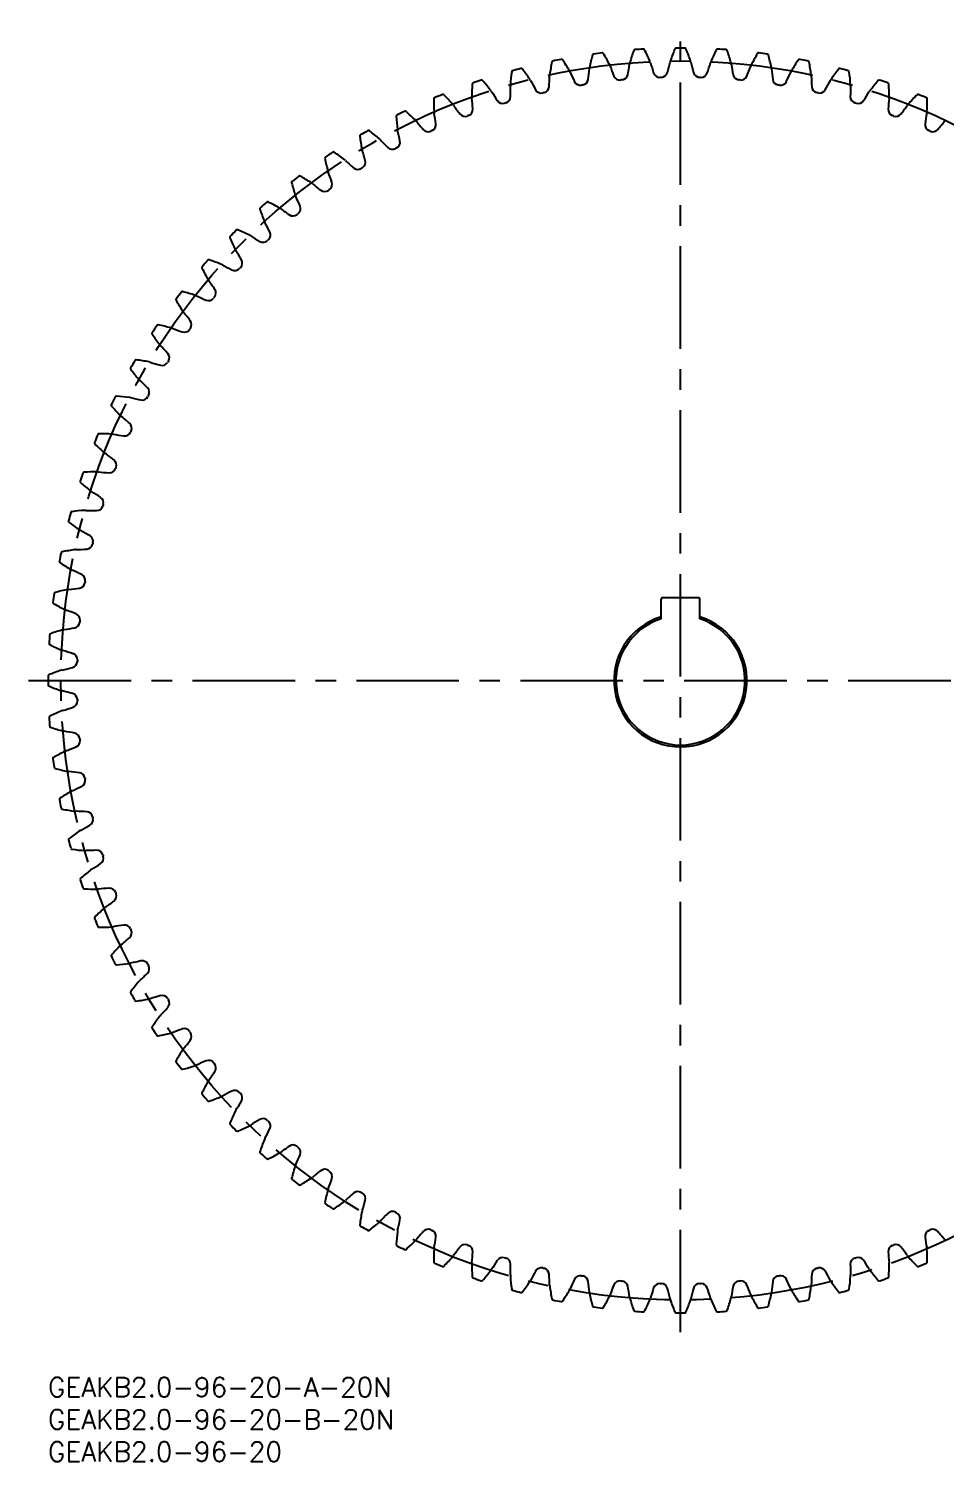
# Model space of a CAD drawing. Extents: x -3 to 293, y -13 to 221.
# Drawn here: x -3 to 139, y -13 to 209 of the extents above; entities that cross this region are included whole.
import ezdxf

# ---------------------------------------------------------------- set-up
doc = ezdxf.new("R2010")
doc.units = 0
doc.header["$LTSCALE"] = 0.5
doc.linetypes.add('CENTER', pattern=[50.8, 31.75, -6.35, 6.35, -6.35])
for name, color, linetype in [('MSM_CENTER', 1, 'CENTER'), ('MSM_CONTINUOUS', 7, 'CONTINUOUS'), ('MSM_PART_NUMBER', 7, 'CONTINUOUS')]:
    doc.layers.add(name, color=color, linetype=linetype)
doc.styles.get("Standard").update_dxf_attribs({"font": 'txt.shx', "height": 3, "bigfont": 'bigfont.shx'})

# ---------------------------------------------------------------- blocks, each defined once
blk = doc.blocks.new('*U2')
at = {"layer": 'MSM_PART_NUMBER'}
blk.add_text('GEAKB2.0-96-20-A-20N', height=3, dxfattribs=at).set_placement((0, -3))
blk = doc.blocks.new('*U3')
at = {"layer": 'MSM_PART_NUMBER'}
blk.add_text('GEAKB2.0-96-20-B-20N', height=3, dxfattribs=at).set_placement((0, -8))
blk = doc.blocks.new('*U4')
at = {"layer": 'MSM_PART_NUMBER'}
blk.add_text('GEAKB2.0-96-20', height=3, dxfattribs=at).set_placement((0, -13))

msp = doc.modelspace()

# ---------------------------------------------------------------- linework, layer by layer
at = {"layer": 'MSM_CENTER'}
for p, q in [((98, 7), (98, 209)), ((-3, 108), (199, 108))]:
    msp.add_line(p, q, dxfattribs=at)
msp.add_circle((98, 108), 96, dxfattribs=at)
at = {"layer": 'MSM_CONTINUOUS'}
for p, q in [((95, 117.54), (95, 120.6)), ((100.8, 120.8), (95.2, 120.8)), ((101, 117.54), (101, 120.6))]:
    msp.add_line(p, q, dxfattribs=at)
for centre, radius, start, end in [((98, 108), 98, 100.8596, 101.6404), ((79.57, 204.05), 0.2, 33.9304, 100.8596), ((115.26, 196.55), 32, 164.8196, 168.4375), ((84.57, 204.87), 0.2, 97.891, 164.8197), ((98, 108), 98, 97.1096, 97.8904), ((85.9, 205.05), 0.2, 30.1804, 97.1096), ((58.41, 189.06), 32, 26.5625, 30.1804), ((121.02, 195.23), 32, 161.0696, 164.6875), ((90.94, 205.54), 0.2, 94.1404, 161.0697), ((98, 108), 98, 93.3596, 94.1404), ((92.27, 205.63), 0.2, 26.4304, 93.3596), ((63.79, 191.48), 32, 22.8125, 26.4304), ((126.67, 193.54), 32, 157.3196, 160.9375), ((97.33, 205.8), 0.2, 90.391, 157.3197), ((98, 108), 98, 89.6096, 90.3904), ((98.67, 205.8), 0.2, 22.6804, 89.6096), ((69.33, 193.54), 32, 19.0625, 22.6804), ((132.21, 191.48), 32, 153.5696, 157.1875), ((103.73, 205.63), 0.2, 86.6404, 153.5696), ((98, 108), 98, 85.8596, 86.6404), ((105.06, 205.54), 0.2, 18.9304, 85.8596), ((74.98, 195.23), 32, 15.3125, 18.9304), ((137.59, 189.06), 32, 149.8196, 153.4375), ((110.1, 205.05), 0.2, 82.8904, 149.8196), ((98, 108), 98, 82.1096, 82.8904), ((111.43, 204.87), 0.2, 15.1804, 82.1096), ((80.74, 196.55), 32, 11.5625, 15.1804), ((116.43, 204.05), 0.2, 79.1404, 146.0696), ((98, 108), 98, 78.3596, 79.1404), ((103.56, 198.04), 32, 172.3196, 175.9375), ((72.04, 202.29), 0.2, 105.391, 172.3197), ((98, 108), 98, 104.6096, 105.3904), ((73.33, 202.64), 0.2, 37.6804, 104.6096), ((48.16, 183.2), 32, 34.0625, 37.6804), ((109.44, 197.49), 32, 168.5696, 172.1875), ((78.27, 203.79), 0.2, 101.641, 168.5697), ((53.19, 186.3), 32, 30.3125, 33.9304), ((79.38, 201.61), 1.66, 23.6047, 30.3126), ((116.09, 217.65), 38.4, 203.6046, 206.0648), ((45.62, 206.02), 38.4, 352.6852, 355.1454), ((85.54, 202.63), 1.66, 168.4374, 175.1453), ((85.54, 202.63), 1.66, 19.8547, 26.5626), ((123.22, 216.23), 38.4, 199.8546, 202.3148), ((52.15, 209.23), 38.4, 348.9352, 351.3954), ((91.76, 203.24), 1.66, 164.6874, 171.3953), ((91.76, 203.24), 1.66, 16.1047, 22.8126), ((130.25, 214.35), 38.4, 196.1046, 198.5648), ((94.79, 202.45), 1, 198.5648, 271.9445), ((95.02, 202.45), 1, 271.8055, 345.1852), ((58.87, 212.02), 38.4, 345.1852, 347.6454), ((98, 203.44), 1.66, 160.9374, 167.6453), ((98, 203.44), 1.66, 12.3547, 19.0626), ((137.13, 212.02), 38.4, 192.3546, 194.8148), ((100.98, 202.45), 1, 194.8148, 268.1945), ((101.21, 202.45), 1, 268.0555, 341.4352), ((65.75, 214.35), 38.4, 341.4352, 343.8954), ((104.24, 203.24), 1.66, 157.1874, 163.8953), ((104.24, 203.24), 1.66, 8.6047, 15.3126), ((143.85, 209.23), 38.4, 188.6046, 191.0648), ((72.78, 216.23), 38.4, 337.6852, 340.1454), ((110.46, 202.63), 1.66, 153.4374, 160.1453), ((110.46, 202.63), 1.66, 4.8547, 11.5626), ((150.38, 206.02), 38.4, 184.8546, 187.3148), ((79.91, 217.65), 38.4, 333.9352, 336.3954), ((116.62, 201.61), 1.66, 149.6874, 156.3953), ((142.81, 186.3), 32, 146.0696, 149.6875), ((117.73, 203.79), 0.2, 11.4304, 78.3596), ((86.56, 197.49), 32, 7.8125, 11.4304), ((147.84, 183.2), 32, 142.3196, 145.9375), ((122.67, 202.64), 0.2, 75.3904, 142.3196), ((98, 108), 98, 74.6096, 75.3904), ((123.96, 202.29), 0.2, 7.6804, 74.6096), ((92.44, 198.04), 32, 4.0625, 7.6804), ((97.66, 198.21), 32, 176.0696, 179.6875), ((65.93, 200.39), 0.2, 109.141, 176.0696), ((98, 108), 98, 108.3596, 109.1404), ((67.2, 200.82), 0.2, 41.4304, 108.3596), ((43.35, 179.78), 32, 37.8125, 41.4304), ((73.3, 200.19), 1.66, 175.9374, 182.6453), ((33.28, 198.34), 38.4, 0.1852, 2.6454), ((73.3, 200.19), 1.66, 27.3547, 34.0626), ((108.88, 218.6), 38.4, 207.3546, 209.8148), ((76.65, 200.06), 1, 283.0555, 356.4352), ((39.33, 202.38), 38.4, 356.4352, 358.8954), ((79.38, 201.61), 1.66, 172.1874, 178.8953), ((82.49, 201.22), 1, 206.0648, 279.4446), ((98, 108), 93.5, 99.3055, 99.4445), ((82.72, 201.26), 1, 279.3055, 352.6852), ((88.62, 202.03), 1, 202.3148, 275.6945), ((98, 108), 93.5, 95.5555, 95.6945), ((88.85, 202.06), 1, 275.5555, 348.9352), ((98, 108), 93.5, 91.8055, 91.9445), ((98, 108), 93.5, 88.0555, 88.1945), ((107.15, 202.06), 1, 191.0648, 264.4445), ((98, 108), 93.5, 84.3055, 84.4445), ((107.38, 202.03), 1, 264.3055, 337.6852), ((113.28, 201.26), 1, 187.3148, 260.6946), ((98, 108), 93.5, 80.5555, 80.6945), ((113.51, 201.22), 1, 260.5555, 333.9352), ((116.62, 201.61), 1.66, 1.1047, 7.8126), ((156.67, 202.38), 38.4, 181.1046, 183.5648), ((119.35, 200.06), 1, 183.5648, 256.9446), ((87.12, 218.6), 38.4, 330.1852, 332.6454), ((122.7, 200.19), 1.66, 145.9374, 152.6453), ((162.72, 198.34), 38.4, 177.3546, 179.8148), ((122.7, 200.19), 1.66, 357.3547, 4.0626), ((152.65, 179.78), 32, 138.5696, 142.1875), ((128.8, 200.82), 0.2, 71.6404, 138.5696), ((98, 108), 98, 70.8596, 71.6404), ((130.07, 200.39), 0.2, 3.9304, 70.8596), ((98.34, 198.21), 32, 0.3125, 3.9304), ((59.96, 198.1), 0.2, 112.891, 179.8196), ((91.76, 198), 32, 179.8196, 183.4375), ((98, 108), 98, 112.1096, 112.8904), ((61.19, 198.61), 0.2, 45.1804, 112.1096), ((38.78, 176.05), 32, 41.5625, 45.1804), ((67.32, 198.38), 1.66, 179.6874, 186.3953), ((27.51, 193.92), 38.4, 3.9352, 6.3954), ((67.32, 198.38), 1.66, 31.1047, 37.8126), ((101.62, 219.08), 38.4, 211.1046, 213.5648), ((70.46, 198.4), 1, 213.5648, 286.9446), ((70.68, 198.46), 1, 286.8055, 0.1852), ((76.43, 200.01), 1, 209.8148, 283.1946), ((98, 108), 93.5, 103.0555, 103.1945), ((98, 108), 93.5, 76.8055, 76.9445), ((119.57, 200.01), 1, 256.8055, 330.1852), ((125.32, 198.46), 1, 179.8148, 253.1945), ((125.54, 198.4), 1, 253.0555, 326.4352), ((94.38, 219.08), 38.4, 326.4352, 328.8954), ((128.68, 198.38), 1.66, 142.1874, 148.8953), ((168.49, 193.92), 38.4, 173.6046, 176.0648), ((128.68, 198.38), 1.66, 353.6047, 0.3126), ((157.22, 176.05), 32, 134.8196, 138.4375), ((134.81, 198.61), 0.2, 67.8904, 134.8196), ((98, 108), 98, 67.1096, 67.8904), ((136.04, 198.1), 0.2, 0.1804, 67.1096), ((104.24, 198), 32, 356.5625, 0.1804), ((54.15, 195.42), 0.2, 116.641, 183.5696), ((85.89, 197.4), 32, 183.5696, 187.1875), ((98, 108), 98, 115.8596, 116.6404), ((55.34, 196.01), 0.2, 48.9304, 115.8596), ((34.45, 172.03), 32, 45.3125, 48.9304), ((61.48, 196.18), 1.66, 183.4374, 190.1453), ((22.04, 189.12), 38.4, 7.6852, 10.1454), ((61.48, 196.18), 1.66, 34.8547, 41.5626), ((94.35, 219.07), 38.4, 214.8546, 217.3148), ((64.61, 196.4), 1, 217.3148, 290.6945), ((98, 108), 93.5, 110.5555, 110.6945), ((64.82, 196.48), 1, 290.5555, 3.9352), ((98, 108), 93.5, 106.8055, 106.9445), ((98, 108), 93.5, 73.0555, 73.1945), ((131.18, 196.48), 1, 176.0648, 249.4445), ((98, 108), 93.5, 69.3055, 69.4445), ((131.39, 196.4), 1, 249.3055, 322.6852), ((101.65, 219.07), 38.4, 322.6852, 325.1454), ((134.52, 196.18), 1.66, 138.4374, 145.1453), ((173.96, 189.12), 38.4, 169.8546, 172.3148), ((134.52, 196.18), 1.66, 349.8547, 356.5626), ((98, 108), 98, 119.6096, 120.3904), ((49.68, 193.03), 0.2, 52.6804, 119.6096), ((30.4, 167.74), 32, 49.0625, 52.6804), ((55.79, 193.6), 1.66, 187.1874, 193.8953), ((16.9, 183.98), 38.4, 11.4352, 13.8954), ((55.79, 193.6), 1.66, 38.6047, 45.3126), ((87.09, 218.6), 38.4, 218.6046, 221.0648), ((58.89, 194.03), 1, 221.0648, 294.4444), ((98, 108), 93.5, 114.3055, 114.4445), ((59.1, 194.12), 1, 294.3055, 7.6852), ((136.9, 194.12), 1, 172.3148, 245.6945), ((98, 108), 93.5, 65.5555, 65.6945), ((137.11, 194.03), 1, 245.5555, 318.9352), ((108.91, 218.6), 38.4, 318.9352, 321.3954), ((140.21, 193.6), 1.66, 134.6874, 141.3953), ((48.52, 192.36), 0.2, 120.391, 187.3196), ((80.06, 196.41), 32, 187.3196, 190.9375), ((50.28, 190.66), 1.66, 42.3547, 49.0626), ((79.88, 217.65), 38.4, 222.3546, 224.8148), ((53.55, 191.4), 1, 298.0555, 11.4352), ((43.11, 188.95), 0.2, 124.1404, 191.0696), ((74.32, 195.05), 32, 191.0696, 194.6875), ((98, 108), 98, 123.3596, 124.1404), ((44.22, 189.69), 0.2, 56.4304, 123.3596), ((26.64, 163.19), 32, 52.8125, 56.4304), ((50.28, 190.66), 1.66, 190.9374, 197.6453), ((12.1, 178.51), 38.4, 15.1852, 17.6454), ((53.35, 191.29), 1, 224.8148, 298.1945), ((98, 108), 93.5, 118.0555, 118.1945), ((44.97, 187.36), 1.66, 194.6874, 201.3953), ((7.67, 172.74), 38.4, 18.9352, 21.3954), ((44.97, 187.36), 1.66, 46.1047, 52.8126), ((72.75, 216.23), 38.4, 226.1046, 228.5648), ((48, 188.19), 1, 228.5648, 301.9445), ((98, 108), 93.5, 121.8055, 121.9445), ((48.19, 188.31), 1, 301.8055, 15.1852), ((37.94, 185.18), 0.2, 127.8904, 194.8196), ((68.68, 193.32), 32, 194.8196, 198.4375), ((98, 108), 98, 127.1096, 127.8904), ((38.99, 185.99), 0.2, 60.1804, 127.1096), ((23.18, 158.4), 32, 56.5625, 60.1804), ((39.9, 183.72), 1.66, 49.8547, 56.5626), ((65.73, 214.34), 38.4, 229.8546, 232.3148), ((43.05, 184.88), 1, 305.5555, 18.9352), ((98, 108), 98, 130.8596, 131.6404), ((34.02, 181.97), 0.2, 63.9304, 130.8596), ((20.04, 153.4), 32, 60.3125, 63.9304), ((39.9, 183.72), 1.66, 198.4374, 205.1453), ((3.63, 166.7), 38.4, 22.6852, 25.1454), ((42.86, 184.75), 1, 232.3148, 305.6946), ((98, 108), 93.5, 125.5555, 125.6945), ((33.02, 181.09), 0.2, 131.6404, 198.5697), ((63.16, 191.22), 32, 198.5696, 202.1875), ((35.07, 179.76), 1.66, 53.6047, 60.3126), ((58.84, 212.01), 38.4, 233.6046, 236.0648), ((37.96, 180.98), 1, 236.0648, 309.4444), ((98, 108), 93.5, 129.3055, 129.4445), ((38.14, 181.12), 1, 309.3055, 22.6852), ((98, 108), 98, 134.6096, 135.3904), ((29.32, 177.62), 0.2, 67.6804, 134.6096), ((17.24, 148.21), 32, 64.0625, 67.6804), ((35.07, 179.76), 1.66, 202.1874, 208.8953), ((-0.01, 160.4), 38.4, 26.4352, 28.8954), ((28.38, 176.68), 0.2, 135.3904, 202.3197), ((57.79, 188.76), 32, 202.3196, 205.9375), ((30.51, 175.49), 1.66, 57.3547, 64.0626), ((52.12, 209.22), 38.4, 237.3546, 239.8148), ((33.32, 176.89), 1, 239.8148, 313.1945), ((98, 108), 93.5, 133.0555, 133.1945), ((33.48, 177.05), 1, 313.0555, 26.4352), ((24.91, 172.98), 0.2, 71.4304, 138.3596), ((14.78, 142.84), 32, 67.8125, 71.4304), ((30.51, 175.49), 1.66, 205.9374, 212.6453), ((-3.22, 153.88), 38.4, 30.1852, 32.6454), ((29.11, 172.68), 1, 316.8055, 30.1852), ((24.03, 171.98), 0.2, 139.1404, 206.0697), ((52.6, 185.96), 32, 206.0696, 209.6875), ((98, 108), 98, 138.3596, 139.1404), ((26.24, 170.93), 1.66, 61.1047, 67.8126), ((45.6, 206.01), 38.4, 241.1046, 243.5648), ((28.95, 172.52), 1, 243.5648, 316.9444), ((98, 108), 93.5, 136.8055, 136.9445), ((26.24, 170.93), 1.66, 209.6874, 216.3953), ((-6.01, 147.16), 38.4, 33.9352, 36.3954), ((20.01, 167.01), 0.2, 142.8904, 209.8197), ((47.6, 182.82), 32, 209.8196, 213.4375), ((98, 108), 98, 142.1096, 142.8904), ((20.82, 168.06), 0.2, 75.1804, 142.1096), ((12.68, 137.32), 32, 71.5625, 75.1804), ((22.28, 166.1), 1.66, 64.8547, 71.5626), ((39.3, 202.37), 38.4, 244.8546, 247.3148), ((24.88, 167.86), 1, 247.3148, 320.6945), ((98, 108), 93.5, 140.5555, 140.6945), ((25.02, 168.04), 1, 320.5555, 33.9352), ((22.28, 166.1), 1.66, 213.4374, 220.1453), ((-8.34, 140.27), 38.4, 37.6852, 40.1454), ((98, 108), 98, 145.8596, 146.6404), ((17.05, 162.89), 0.2, 78.9304, 145.8596), ((10.95, 131.68), 32, 75.3125, 78.9304), ((18.64, 161.03), 1.66, 68.6047, 75.3126), ((33.26, 198.33), 38.4, 248.6046, 251.0648), ((21.12, 162.95), 1, 251.0648, 324.4445), ((98, 108), 93.5, 144.3055, 144.4445), ((21.25, 163.14), 1, 324.3055, 37.6852), ((16.31, 161.78), 0.2, 146.6404, 213.5697), ((42.81, 179.36), 32, 213.5696, 217.1875), ((18.64, 161.03), 1.66, 217.1874, 223.8953), ((-10.23, 133.25), 38.4, 41.4352, 43.8954), ((13.64, 157.48), 0.2, 82.6804, 149.6096), ((9.59, 125.94), 32, 79.0625, 82.6804), ((17.81, 158), 1, 328.0555, 41.4352), ((12.97, 156.32), 0.2, 150.3904, 217.3197), ((98, 108), 98, 149.6096, 150.3904), ((38.26, 175.6), 32, 217.3196, 220.9375), ((15.34, 155.72), 1.66, 72.3547, 79.0626), ((27.49, 193.9), 38.4, 252.3546, 254.8148), ((17.69, 157.81), 1, 254.8148, 328.1945), ((98, 108), 93.5, 148.0555, 148.1945), ((15.34, 155.72), 1.66, 220.9374, 227.6453), ((-11.65, 126.12), 38.4, 45.1852, 47.6454), ((14.71, 152.65), 1, 331.8055, 45.1852), ((98, 108), 98, 153.3596, 154.1404), ((10.58, 151.85), 0.2, 86.4304, 153.3596), ((8.6, 120.11), 32, 82.8125, 86.4304), ((12.4, 150.21), 1.66, 76.1047, 82.8126), ((22.02, 189.1), 38.4, 256.1046, 258.5648), ((14.6, 152.45), 1, 258.5648, 331.9445), ((98, 108), 93.5, 151.8055, 151.9445), ((9.99, 150.66), 0.2, 154.1404, 221.0697), ((33.97, 171.55), 32, 221.0696, 224.6875), ((12.4, 150.21), 1.66, 224.6874, 231.3953), ((-12.6, 118.91), 38.4, 48.9352, 51.3954), ((11.97, 147.11), 1, 335.5555, 48.9352), ((98, 108), 93.5, 155.5555, 155.6945), ((7.39, 144.81), 0.2, 157.8904, 224.8197), ((98, 108), 98, 157.1096, 157.8904), ((29.95, 167.22), 32, 224.8196, 228.4375), ((7.9, 146.04), 0.2, 90.1804, 157.1096), ((8, 114.24), 32, 86.5625, 90.1804), ((9.82, 144.52), 1.66, 79.8547, 86.5626), ((16.88, 183.96), 38.4, 259.8546, 262.3148), ((11.88, 146.9), 1, 262.3148, 335.6945), ((9.82, 144.52), 1.66, 228.4374, 235.1453), ((-13.07, 111.65), 38.4, 52.6852, 55.1454), ((9.6, 141.39), 1, 339.3055, 52.6852), ((98, 108), 98, 160.8596, 161.6404), ((5.61, 140.07), 0.2, 93.9304, 160.8596), ((7.79, 108.34), 32, 90.3125, 93.9304), ((7.62, 138.68), 1.66, 83.6047, 90.3126), ((12.08, 178.49), 38.4, 263.6046, 266.0648), ((9.52, 141.18), 1, 266.0648, 339.4445), ((98, 108), 93.5, 159.3055, 159.4445), ((5.18, 138.8), 0.2, 161.6404, 228.5697), ((26.22, 162.65), 32, 228.5696, 232.1875), ((7.62, 138.68), 1.66, 232.1874, 238.8953), ((-13.08, 104.38), 38.4, 56.4352, 58.8954), ((7.6, 135.54), 1, 343.0555, 56.4352), ((98, 108), 98, 164.6096, 165.3904), ((3.71, 133.96), 0.2, 97.6804, 164.6096), ((7.96, 102.44), 32, 94.0625, 97.6804), ((5.81, 132.7), 1.66, 87.3547, 94.0626), ((7.66, 172.72), 38.4, 267.3546, 269.8148), ((7.54, 135.32), 1, 269.8148, 343.1945), ((98, 108), 93.5, 163.0555, 163.1945), ((3.36, 132.67), 0.2, 165.3904, 232.3197), ((22.8, 157.84), 32, 232.3196, 235.9375), ((5.81, 132.7), 1.66, 235.9374, 242.6453), ((-12.6, 97.12), 38.4, 60.1852, 62.6454), ((5.94, 129.35), 1, 273.5648, 346.9445), ((5.99, 129.57), 1, 346.8055, 60.1852), ((98, 108), 93.5, 166.8055, 166.9445), ((98, 108), 98, 168.3596, 169.1404), ((2.21, 127.73), 0.2, 101.4304, 168.3596), ((8.51, 96.56), 32, 97.8125, 101.4304), ((4.39, 126.62), 1.66, 91.1047, 97.8126), ((3.62, 166.67), 38.4, 271.1046, 273.5648), ((1.95, 126.43), 0.2, 169.1404, 236.0697), ((19.7, 152.81), 32, 236.0696, 239.6875), ((4.39, 126.62), 1.66, 239.6874, 246.3953), ((-11.65, 89.91), 38.4, 63.9352, 66.3954), ((4.78, 123.51), 1, 350.5555, 63.9352), ((3.37, 120.46), 1.66, 94.8547, 101.5626), ((-0.02, 160.38), 38.4, 274.8546, 277.3148), ((4.74, 123.28), 1, 277.3148, 350.6945), ((98, 108), 93.5, 170.5555, 170.6945), ((98, 108), 98, 172.1096, 172.8904), ((0.95, 120.1), 0.2, 172.8904, 239.8197), ((16.94, 147.59), 32, 239.8196, 243.4375), ((1.13, 121.43), 0.2, 105.1804, 172.1096), ((9.45, 90.74), 32, 101.5625, 105.1804), ((95.2, 120.6), 0.2, 90, 180), ((100.8, 120.6), 0.2, 0, 90), ((3.37, 120.46), 1.66, 243.4374, 250.1453), ((-10.23, 82.78), 38.4, 67.6852, 70.1454), ((3.97, 117.38), 1, 354.3055, 67.6852), ((98, 108), 10.3, 106.9335, 73.0665), ((10.77, 84.98), 32, 105.3125, 108.9304), ((2.76, 114.24), 1.66, 98.6047, 105.3126), ((-3.23, 153.85), 38.4, 278.6046, 281.0648), ((3.94, 117.15), 1, 281.0648, 354.4445), ((98, 108), 93.5, 174.3055, 174.4445), ((98, 108), 10, 107.4576, 72.5424), ((98, 108), 98, 175.8596, 176.6404), ((0.37, 113.73), 0.2, 176.6404, 243.5697), ((0.46, 115.06), 0.2, 108.9304, 175.8596), ((14.52, 142.21), 32, 243.5696, 247.1875), ((2.76, 114.24), 1.66, 247.1874, 253.8953), ((-8.35, 75.75), 38.4, 71.4352, 73.8954), ((3.55, 111.21), 1, 358.0555, 71.4352), ((98, 108), 93.5, 178.0555, 178.1945), ((0.2, 108.67), 0.2, 112.6804, 179.6096), ((12.46, 79.33), 32, 109.0625, 112.6804), ((2.56, 108), 1.66, 102.3547, 109.0626), ((-6.02, 147.13), 38.4, 282.3546, 284.8148), ((3.55, 110.98), 1, 284.8148, 358.1945), ((98, 108), 98, 179.6096, 180.3904), ((0.2, 107.33), 0.2, 180.3904, 247.3197), ((12.46, 136.67), 32, 247.3196, 250.9375), ((2.56, 108), 1.66, 250.9374, 257.6453), ((-6.02, 68.87), 38.4, 75.1852, 77.6454), ((3.55, 105.02), 1, 1.8055, 75.1852), ((3.55, 104.79), 1, 288.5648, 1.9445), ((98, 108), 93.5, 181.8055, 181.9445), ((0.37, 102.27), 0.2, 116.4304, 183.3596), ((98, 108), 98, 183.3596, 184.1404), ((14.52, 73.79), 32, 112.8125, 116.4304), ((2.76, 101.76), 1.66, 106.1047, 112.8126), ((-8.35, 140.25), 38.4, 286.1046, 288.5648), ((0.46, 100.94), 0.2, 184.1404, 251.0697), ((10.77, 131.02), 32, 251.0696, 254.6875), ((2.76, 101.76), 1.66, 254.6874, 261.3953), ((-3.23, 62.15), 38.4, 78.9352, 81.3954), ((-10.23, 133.22), 38.4, 289.8546, 292.3148), ((3.94, 98.85), 1, 5.5555, 78.9352), ((3.97, 98.62), 1, 292.3148, 5.6945), ((98, 108), 93.5, 185.5555, 185.6945), ((0.95, 95.9), 0.2, 120.1804, 187.1096), ((98, 108), 98, 187.1096, 187.8904), ((16.94, 68.41), 32, 116.5625, 120.1804), ((3.37, 95.54), 1.66, 109.8547, 116.5626), ((1.13, 94.57), 0.2, 187.8904, 254.8197), ((9.45, 125.26), 32, 254.8196, 258.4375), ((3.37, 95.54), 1.66, 258.4374, 265.1453), ((-0.02, 55.62), 38.4, 82.6852, 85.1454), ((4.74, 92.72), 1, 9.3055, 82.6852), ((-11.65, 126.09), 38.4, 293.6046, 296.0648), ((4.78, 92.49), 1, 296.0648, 9.4445), ((98, 108), 93.5, 189.3055, 189.4445), ((1.95, 89.57), 0.2, 123.9304, 190.8596), ((98, 108), 98, 190.8596, 191.6404), ((19.7, 63.19), 32, 120.3125, 123.9304), ((4.39, 89.38), 1.66, 113.6047, 120.3126), ((2.21, 88.27), 0.2, 191.641, 258.5697), ((8.51, 119.44), 32, 258.5696, 262.1875), ((4.39, 89.38), 1.66, 262.1874, 268.8953), ((3.62, 49.33), 38.4, 86.4352, 88.8954), ((5.94, 86.65), 1, 13.0555, 86.4352), ((5.99, 86.43), 1, 299.8148, 13.1945), ((98, 108), 93.5, 193.0555, 193.1945), ((22.8, 58.16), 32, 124.0625, 127.6804), ((5.81, 83.3), 1.66, 117.3547, 124.0626), ((-12.6, 118.88), 38.4, 297.3546, 299.8148), ((3.36, 83.33), 0.2, 127.6804, 194.6096), ((98, 108), 98, 194.6096, 195.3904), ((3.71, 82.04), 0.2, 195.391, 262.3197), ((7.96, 113.56), 32, 262.3196, 265.9375), ((5.81, 83.3), 1.66, 265.9374, 272.6453), ((7.66, 43.28), 38.4, 90.1852, 92.6454), ((7.54, 80.68), 1, 16.8055, 90.1852), ((7.6, 80.46), 1, 303.5648, 16.9445), ((98, 108), 93.5, 196.8055, 196.9445), ((26.22, 53.35), 32, 127.8125, 131.4304), ((7.62, 77.32), 1.66, 121.1047, 127.8126), ((-13.08, 111.62), 38.4, 301.1046, 303.5648), ((5.18, 77.2), 0.2, 131.4304, 198.3596), ((98, 108), 98, 198.3596, 199.1404), ((5.61, 75.93), 0.2, 199.141, 266.0697), ((7.79, 107.66), 32, 266.0696, 269.6875), ((7.62, 77.32), 1.66, 269.6874, 276.3953), ((12.08, 37.51), 38.4, 93.9352, 96.3954), ((9.52, 74.82), 1, 20.5555, 93.9352), ((-13.07, 104.35), 38.4, 304.8546, 307.3148), ((9.6, 74.61), 1, 307.3148, 20.6945), ((98, 108), 93.5, 200.5555, 200.6945), ((7.39, 71.19), 0.2, 135.1804, 202.1096), ((98, 108), 98, 202.1096, 202.8904), ((29.95, 48.78), 32, 131.5625, 135.1804), ((9.82, 71.48), 1.66, 124.8547, 131.5626), ((7.9, 69.96), 0.2, 202.891, 269.8197), ((8, 101.76), 32, 269.8196, 273.4375), ((9.82, 71.48), 1.66, 273.4374, 280.1453), ((16.88, 32.04), 38.4, 97.6852, 100.1454), ((11.88, 69.1), 1, 24.3055, 97.6852), ((11.97, 68.89), 1, 311.0648, 24.4445), ((98, 108), 93.5, 204.3055, 204.4445), ((33.97, 44.45), 32, 135.3125, 138.9304), ((12.4, 65.79), 1.66, 128.6047, 135.3126), ((-12.6, 97.09), 38.4, 308.6046, 311.0648), ((9.99, 65.34), 0.2, 138.9304, 205.8596), ((98, 108), 98, 205.8596, 206.6404), ((22.02, 26.9), 38.4, 101.4352, 103.8954), ((14.6, 63.55), 1, 28.0555, 101.4352), ((10.58, 64.15), 0.2, 206.641, 273.5697), ((8.6, 95.89), 32, 273.5696, 277.1875), ((12.4, 65.79), 1.66, 277.1874, 283.8953), ((-11.65, 89.88), 38.4, 312.3546, 314.8148), ((14.71, 63.35), 1, 314.8148, 28.1945), ((98, 108), 93.5, 208.0555, 208.1945), ((38.26, 40.4), 32, 139.0625, 142.6804), ((15.34, 60.28), 1.66, 132.3547, 139.0626), ((12.97, 59.68), 0.2, 142.6804, 209.6096), ((98, 108), 98, 209.6096, 210.3904), ((13.64, 58.52), 0.2, 210.391, 277.3197), ((9.59, 90.06), 32, 277.3196, 280.9375), ((15.34, 60.28), 1.66, 280.9374, 287.6453), ((27.49, 22.1), 38.4, 105.1852, 107.6454), ((17.69, 58.19), 1, 31.8055, 105.1852), ((98, 108), 93.5, 211.8055, 211.9445), ((17.81, 58), 1, 318.5648, 31.9445), ((42.81, 36.64), 32, 142.8125, 146.4304), ((18.64, 54.97), 1.66, 136.1047, 142.8126), ((-10.23, 82.75), 38.4, 316.1046, 318.5648), ((16.31, 54.22), 0.2, 146.4304, 213.3596), ((98, 108), 98, 213.3596, 214.1404), ((10.95, 84.32), 32, 281.0696, 284.6875), ((18.64, 54.97), 1.66, 284.6874, 291.3953), ((33.26, 17.67), 38.4, 108.9352, 111.3954), ((21.12, 53.05), 1, 35.5555, 108.9352), ((98, 108), 93.5, 215.5555, 215.6945), ((21.25, 52.86), 1, 322.3148, 35.6945), ((17.05, 53.11), 0.2, 214.1404, 281.0697), ((-8.34, 75.73), 38.4, 319.8546, 322.3148), ((20.01, 48.99), 0.2, 150.1804, 217.1096), ((47.6, 33.18), 32, 146.5625, 150.1804), ((98, 108), 98, 217.1096, 217.8904), ((22.28, 49.9), 1.66, 139.8547, 146.5626), ((39.3, 13.63), 38.4, 112.6852, 115.1454), ((24.88, 48.14), 1, 39.3055, 112.6852), ((20.82, 47.94), 0.2, 217.891, 284.8197), ((12.68, 78.68), 32, 284.8196, 288.4375), ((22.28, 49.9), 1.66, 288.4374, 295.1453), ((-6.01, 68.84), 38.4, 323.6046, 326.0648), ((98, 108), 93.5, 219.3055, 219.4445), ((25.02, 47.96), 1, 326.0648, 39.4445), ((52.6, 30.04), 32, 150.3125, 153.9304), ((26.24, 45.07), 1.66, 143.6047, 150.3126), ((28.95, 43.48), 1, 43.0555, 116.4352), ((24.03, 44.02), 0.2, 153.9304, 220.8596), ((98, 108), 98, 220.8596, 221.6404), ((24.91, 43.02), 0.2, 221.641, 288.5697), ((14.78, 73.16), 32, 288.5696, 292.1875), ((26.24, 45.07), 1.66, 292.1874, 298.8953), ((45.6, 9.99), 38.4, 116.4352, 118.8954), ((-3.22, 62.12), 38.4, 327.3546, 329.8148), ((98, 108), 93.5, 223.0555, 223.1945), ((29.11, 43.32), 1, 329.8148, 43.1945), ((57.79, 27.24), 32, 154.0625, 157.6804), ((30.51, 40.51), 1.66, 147.3547, 154.0626), ((52.12, 6.78), 38.4, 120.1852, 122.6454), ((33.32, 39.11), 1, 46.8055, 120.1852), ((28.38, 39.32), 0.2, 157.6804, 224.6096), ((98, 108), 98, 224.6096, 225.3904), ((29.32, 38.38), 0.2, 225.3904, 292.3197), ((17.24, 67.79), 32, 292.3196, 295.9375), ((30.51, 40.51), 1.66, 295.9374, 302.6453), ((-0.01, 55.6), 38.4, 331.1046, 333.5648), ((98, 108), 93.5, 226.8055, 226.9445), ((33.48, 38.95), 1, 333.5648, 46.9445), ((63.16, 24.78), 32, 157.8125, 161.4304), ((35.07, 36.24), 1.66, 151.1047, 157.8126), ((58.84, 3.99), 38.4, 123.9352, 126.3954), ((37.96, 35.02), 1, 50.5555, 123.9352), ((98, 108), 93.5, 230.5555, 230.6945), ((38.14, 34.88), 1, 337.3148, 50.6945), ((33.02, 34.91), 0.2, 161.4304, 228.3596), ((98, 108), 98, 228.3596, 229.1404), ((34.02, 34.03), 0.2, 229.1404, 296.0697), ((20.04, 62.6), 32, 296.0696, 299.6875), ((35.07, 36.24), 1.66, 299.6874, 306.3953), ((3.63, 49.3), 38.4, 334.8546, 337.3148), ((68.68, 22.68), 32, 161.5625, 165.1804), ((39.9, 32.28), 1.66, 154.8547, 161.5626), ((65.73, 1.66), 38.4, 127.6852, 130.1454), ((42.86, 31.25), 1, 54.3055, 127.6852), ((98, 108), 93.5, 234.3055, 234.4445), ((43.05, 31.12), 1, 341.0648, 54.4445), ((37.94, 30.82), 0.2, 165.1804, 232.1096), ((98, 108), 98, 232.1096, 232.8904), ((38.99, 30.01), 0.2, 232.8904, 299.8197), ((23.18, 57.6), 32, 299.8196, 303.4375), ((39.9, 32.28), 1.66, 303.4374, 310.1453), ((74.32, 20.95), 32, 165.3125, 168.9304), ((44.97, 28.64), 1.66, 158.6047, 165.3126), ((7.67, 43.26), 38.4, 338.6046, 341.0648), ((43.11, 27.05), 0.2, 168.9304, 235.8596), ((98, 108), 98, 235.8596, 236.6404), ((26.64, 52.81), 32, 303.5696, 307.1875), ((44.97, 28.64), 1.66, 307.1874, 313.8953), ((72.75, -0.23), 38.4, 131.4352, 133.8954), ((48, 27.81), 1, 58.0555, 131.4352), ((98, 108), 93.5, 238.0555, 238.1945), ((12.1, 37.49), 38.4, 342.3546, 344.8148), ((48.19, 27.69), 1, 344.8148, 58.1945), ((44.22, 26.31), 0.2, 236.6404, 303.5697), ((80.06, 19.59), 32, 169.0625, 172.6804), ((50.28, 25.34), 1.66, 162.3547, 169.0626), ((79.88, -1.65), 38.4, 135.1852, 137.6454), ((53.35, 24.71), 1, 61.8055, 135.1852), ((98, 108), 93.5, 241.8055, 241.9445), ((53.55, 24.6), 1, 348.5648, 61.9445), ((48.52, 23.64), 0.2, 172.6804, 239.6096), ((98, 108), 98, 239.6096, 240.3904), ((49.68, 22.97), 0.2, 240.391, 307.3197), ((30.4, 48.26), 32, 307.3196, 310.9375), ((50.28, 25.34), 1.66, 310.9374, 317.6453), ((85.89, 18.6), 32, 172.8125, 176.4304), ((55.79, 22.4), 1.66, 166.1047, 172.8126), ((16.9, 32.02), 38.4, 346.1046, 348.5648), ((87.09, -2.6), 38.4, 138.9352, 141.3954), ((58.89, 21.97), 1, 65.5555, 138.9352), ((98, 108), 93.5, 245.5555, 245.6945), ((59.1, 21.88), 1, 352.3148, 65.6945), ((136.9, 21.88), 1, 114.3055, 187.6852), ((98, 108), 93.5, 294.3055, 294.4445), ((137.11, 21.97), 1, 41.0648, 114.4445), ((108.91, -2.6), 38.4, 38.6046, 41.0648), ((54.15, 20.58), 0.2, 176.4304, 243.3596), ((98, 108), 98, 243.3596, 244.1404), ((34.45, 43.97), 32, 311.0696, 314.6875), ((55.79, 22.4), 1.66, 314.6874, 321.3953), ((61.48, 19.82), 1.66, 169.8547, 176.5626), ((22.04, 26.88), 38.4, 349.8546, 352.3148), ((94.35, -3.07), 38.4, 142.6852, 145.1454), ((64.61, 19.6), 1, 69.3055, 142.6852), ((98, 108), 93.5, 249.3055, 249.4445), ((64.82, 19.52), 1, 356.0648, 69.4445), ((131.18, 19.52), 1, 110.5555, 183.9352), ((98, 108), 93.5, 290.5555, 290.6945), ((131.39, 19.6), 1, 37.3148, 110.6945), ((101.65, -3.07), 38.4, 34.8546, 37.3148), ((173.96, 26.88), 38.4, 187.6852, 190.1454), ((134.52, 19.82), 1.66, 3.4374, 10.1453), ((140.21, 22.4), 1.66, 218.6047, 225.3126), ((55.34, 19.99), 0.2, 244.1404, 311.0697), ((91.76, 18), 32, 176.5625, 180.1804), ((59.96, 17.9), 0.2, 180.1804, 247.1096), ((38.78, 39.95), 32, 314.8196, 318.4375), ((61.48, 19.82), 1.66, 318.4374, 325.1453), ((67.32, 17.62), 1.66, 173.6047, 180.3126), ((27.51, 22.08), 38.4, 353.6046, 356.0648), ((101.62, -3.08), 38.4, 146.4352, 148.8954), ((70.46, 17.6), 1, 73.0555, 146.4352), ((98, 108), 93.5, 253.0555, 253.1945), ((70.68, 17.54), 1, 359.8148, 73.1945), ((125.32, 17.54), 1, 106.8055, 180.1852), ((98, 108), 93.5, 286.8055, 286.9445), ((125.54, 17.6), 1, 33.5648, 106.9445), ((94.38, -3.08), 38.4, 31.1046, 33.5648), ((168.49, 22.08), 38.4, 183.9352, 186.3954), ((128.68, 17.62), 1.66, 359.6874, 6.3953), ((134.52, 19.82), 1.66, 214.8547, 221.5626), ((157.22, 39.95), 32, 221.5625, 225.1804), ((136.04, 17.9), 0.2, 292.8904, 359.8197), ((104.24, 18), 32, 359.8196, 3.4375), ((98, 108), 98, 247.1096, 247.8904), ((61.19, 17.39), 0.2, 247.8904, 314.8197), ((97.66, 17.79), 32, 180.3125, 183.9304), ((65.93, 15.61), 0.2, 183.9304, 250.8596), ((43.35, 36.22), 32, 318.5696, 322.1875), ((67.32, 17.62), 1.66, 322.1874, 328.8953), ((33.28, 17.66), 38.4, 357.3546, 359.8148), ((73.3, 15.81), 1.66, 177.3547, 184.0626), ((103.56, 17.96), 32, 184.0625, 187.6804), ((108.88, -2.6), 38.4, 150.1852, 152.6454), ((76.43, 15.99), 1, 76.8055, 150.1852), ((98, 108), 93.5, 256.8055, 256.9445), ((76.65, 15.94), 1, 3.5648, 76.9445), ((39.33, 13.62), 38.4, 1.1046, 3.5648), ((82.49, 14.78), 1, 80.5555, 153.9352), ((98, 108), 93.5, 260.5555, 260.6945), ((82.72, 14.74), 1, 7.3148, 80.6945), ((113.28, 14.74), 1, 99.3055, 172.6852), ((98, 108), 93.5, 279.3055, 279.4445), ((113.51, 14.78), 1, 26.0648, 99.4445), ((156.67, 13.62), 38.4, 176.4352, 178.8954), ((119.35, 15.94), 1, 103.0555, 176.4352), ((98, 108), 93.5, 283.0555, 283.1945), ((119.57, 15.99), 1, 29.8148, 103.1945), ((87.12, -2.6), 38.4, 27.3546, 29.8148), ((92.44, 17.96), 32, 352.3196, 355.9375), ((162.72, 17.66), 38.4, 180.1852, 182.6454), ((122.7, 15.81), 1.66, 355.9374, 2.6453), ((128.68, 17.62), 1.66, 211.1047, 217.8126), ((152.65, 36.22), 32, 217.8125, 221.4304), ((130.07, 15.61), 0.2, 289.1404, 356.0697), ((98.34, 17.79), 32, 356.0696, 359.6875), ((134.81, 17.39), 0.2, 225.1804, 292.1096), ((98, 108), 98, 292.1096, 292.8904), ((98, 108), 98, 250.8596, 251.6404), ((67.2, 15.18), 0.2, 251.6404, 318.5697), ((72.04, 13.71), 0.2, 187.6804, 254.6096), ((98, 108), 98, 254.6096, 255.3904), ((48.16, 32.8), 32, 322.3196, 325.9375), ((73.3, 15.81), 1.66, 325.9374, 332.6453), ((79.38, 14.39), 1.66, 181.1047, 187.8126), ((109.44, 18.51), 32, 187.8125, 191.4304), ((53.19, 29.7), 32, 326.0696, 329.6875), ((79.38, 14.39), 1.66, 329.6874, 336.3953), ((116.09, -1.65), 38.4, 153.9352, 156.3954), ((45.62, 9.98), 38.4, 4.8546, 7.3148), ((123.22, -0.23), 38.4, 157.6852, 160.1454), ((88.62, 13.97), 1, 84.3055, 157.6852), ((98, 108), 93.5, 264.3055, 264.4445), ((88.85, 13.94), 1, 11.0648, 84.4445), ((52.15, 6.77), 38.4, 8.6046, 11.0648), ((130.25, 1.65), 38.4, 161.4352, 163.8954), ((94.79, 13.55), 1, 88.0555, 161.4352), ((98, 108), 93.5, 268.0555, 268.1945), ((95.02, 13.55), 1, 14.8148, 88.1945), ((58.87, 3.98), 38.4, 12.3546, 14.8148), ((137.13, 3.98), 38.4, 165.1852, 167.6454), ((100.98, 13.55), 1, 91.8055, 165.1852), ((98, 108), 93.5, 271.8055, 271.9445), ((101.21, 13.55), 1, 18.5648, 91.9445), ((65.75, 1.65), 38.4, 16.1046, 18.5648), ((143.85, 6.77), 38.4, 168.9352, 171.3954), ((107.15, 13.94), 1, 95.5555, 168.9352), ((98, 108), 93.5, 275.5555, 275.6945), ((107.38, 13.97), 1, 22.3148, 95.6945), ((72.78, -0.23), 38.4, 19.8546, 22.3148), ((150.38, 9.98), 38.4, 172.6852, 175.1454), ((79.91, -1.65), 38.4, 23.6046, 26.0648), ((116.62, 14.39), 1.66, 203.6047, 210.3126), ((142.81, 29.7), 32, 210.3125, 213.9304), ((86.56, 18.51), 32, 348.5696, 352.1875), ((116.62, 14.39), 1.66, 352.1874, 358.8953), ((122.7, 15.81), 1.66, 207.3547, 214.0626), ((147.84, 32.8), 32, 214.0625, 217.6804), ((98, 108), 98, 284.6096, 285.3904), ((123.96, 13.71), 0.2, 285.391, 352.3197), ((128.8, 15.18), 0.2, 221.4304, 288.3596), ((98, 108), 98, 288.3596, 289.1404), ((73.33, 13.36), 0.2, 255.3904, 322.3197), ((78.27, 12.21), 0.2, 191.4304, 258.3596), ((98, 108), 98, 258.3596, 259.1404), ((79.57, 11.95), 0.2, 259.1404, 326.0697), ((85.54, 13.37), 1.66, 184.8547, 191.5626), ((115.26, 19.45), 32, 191.5625, 195.1804), ((58.41, 26.94), 32, 329.8196, 333.4375), ((85.54, 13.37), 1.66, 333.4374, 340.1453), ((91.76, 12.76), 1.66, 188.6047, 195.3126), ((121.02, 20.77), 32, 195.3125, 198.9304), ((63.79, 24.52), 32, 333.5696, 337.1875), ((91.76, 12.76), 1.66, 337.1874, 343.8953), ((98, 12.56), 1.66, 192.3547, 199.0626), ((126.67, 22.46), 32, 199.0625, 202.6804), ((69.33, 22.46), 32, 337.3196, 340.9375), ((98, 12.56), 1.66, 340.9374, 347.6453), ((104.24, 12.76), 1.66, 196.1047, 202.8126), ((132.21, 24.52), 32, 202.8125, 206.4304), ((74.98, 20.77), 32, 341.0696, 344.6875), ((104.24, 12.76), 1.66, 344.6874, 351.3953), ((110.46, 13.37), 1.66, 199.8547, 206.5626), ((137.59, 26.94), 32, 206.5625, 210.1804), ((80.74, 19.45), 32, 344.8196, 348.4375), ((110.46, 13.37), 1.66, 348.4374, 355.1453), ((116.43, 11.95), 0.2, 213.9304, 280.8596), ((98, 108), 98, 280.8596, 281.6404), ((117.73, 12.21), 0.2, 281.641, 348.5697), ((122.67, 13.36), 0.2, 217.6804, 284.6096), ((84.57, 11.13), 0.2, 195.1804, 262.1096), ((98, 108), 98, 262.1096, 262.8904), ((85.9, 10.95), 0.2, 262.8904, 329.8197), ((90.94, 10.46), 0.2, 198.9304, 265.8596), ((98, 108), 98, 265.8596, 266.6404), ((92.27, 10.37), 0.2, 266.6404, 333.5697), ((97.33, 10.2), 0.2, 202.6804, 269.6096), ((98, 108), 98, 269.6096, 270.3904), ((98.67, 10.2), 0.2, 270.3904, 337.3197), ((103.73, 10.37), 0.2, 206.4304, 273.3596), ((98, 108), 98, 273.3596, 274.1404), ((105.06, 10.46), 0.2, 274.1404, 341.0697), ((110.1, 10.95), 0.2, 210.1804, 277.1096), ((98, 108), 98, 277.1096, 277.8904), ((111.43, 11.13), 0.2, 277.891, 344.8197)]:
    msp.add_arc(centre, radius, start, end, dxfattribs=at)

# ---------------------------------------------------------------- block references
for name in ['*U2', '*U3', '*U4']:
    msp.add_blockref(name, (0, 0), dxfattribs=at)

doc.saveas('drawing.dxf')
